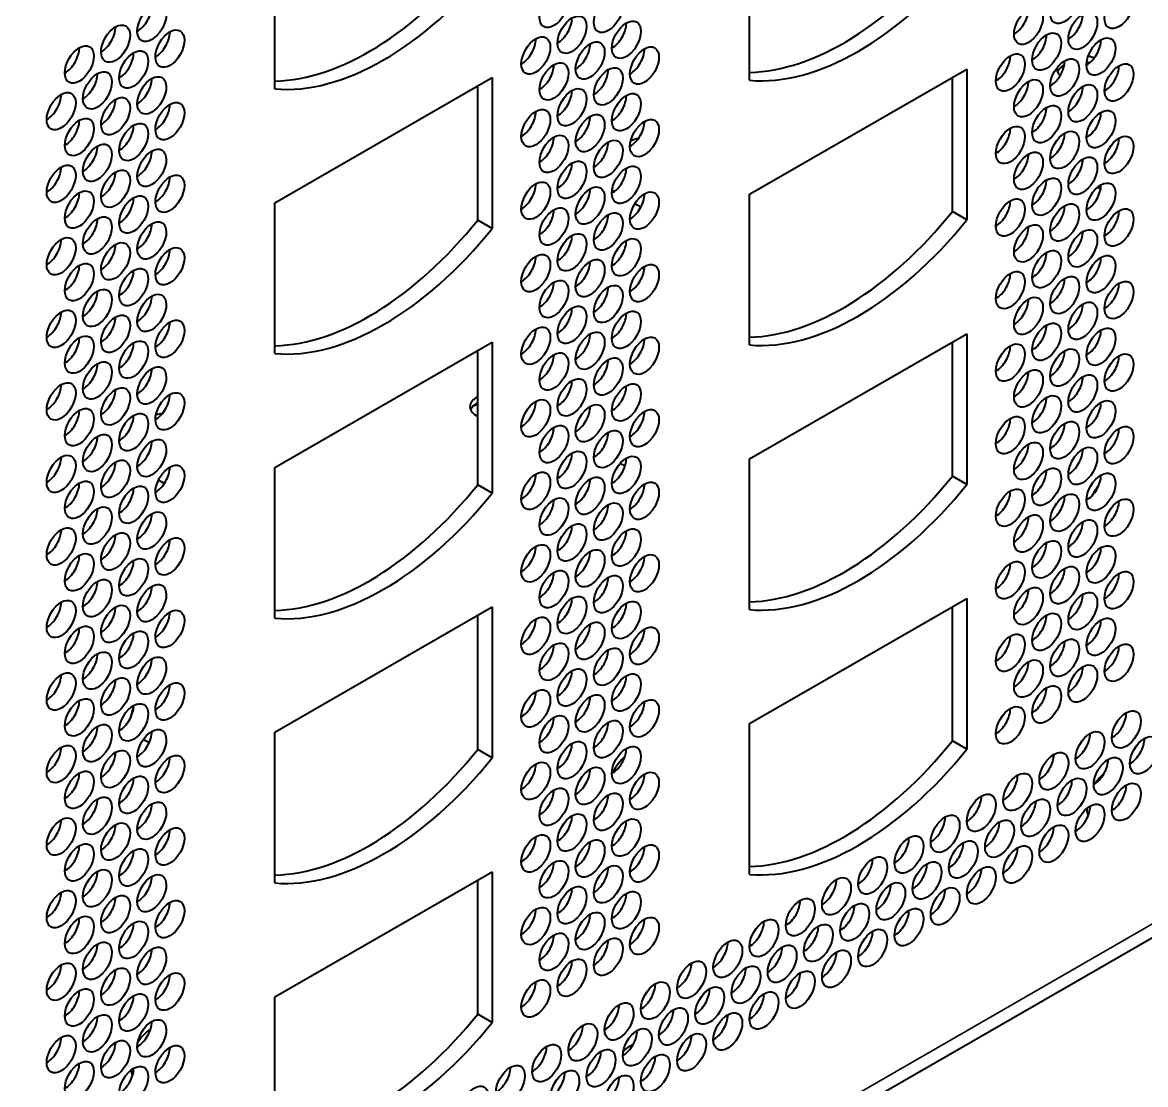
# Model space of a CAD drawing. Header units: millimetres. Extents: x 0 to 2378, y 0 to 1682.
# Drawn here: x 2077.6 to 2150.6, y 1218.3 to 1287.5 of the extents above; entities that cross this region are included whole.
import ezdxf

# ---------------------------------------------------------------- set-up
doc = ezdxf.new("R2010")
doc.units = ezdxf.units.MM
doc.header["$LTSCALE"] = 2
doc.layers.add('가시적인 것(ISO)', color=3, linetype='Continuous', lineweight=40)
doc.layers.add('가시적인 좁은 것(ISO)', color=3, linetype='Continuous', lineweight=35)

msp = doc.modelspace()

# ---------------------------------------------------------------- linework, layer by layer
at = {"layer": '가시적인 것(ISO)'}
for p, q in [((2124.865, 1283.691), (2124.865, 1293.501)), ((2093.988, 1283.133), (2093.988, 1292.943)), ((2093.988, 1275.72), (2108.13, 1283.864)), ((2108.13, 1283.864), (2108.13, 1274.054)), ((2124.865, 1276.278), (2139.007, 1284.422)), ((2138.064, 1275.155), (2138.064, 1283.879)), ((2139.007, 1284.422), (2139.007, 1274.612)), ((2107.187, 1274.597), (2107.187, 1283.321)), ((2147.699, 1276.596), (2147.495, 1276.714)), ((2124.865, 1266.468), (2124.865, 1276.278)), ((2093.988, 1265.91), (2093.988, 1275.72)), ((2117.788, 1275.429), (2117.397, 1275.654)), ((2139.007, 1274.612), (2138.064, 1275.155)), ((2108.13, 1274.054), (2107.187, 1274.597)), ((2227.594, 1271.961), (2021.119, 1153.06)), ((2124.865, 1259.055), (2139.007, 1267.199)), ((2139.007, 1267.199), (2139.007, 1257.389)), ((2093.988, 1258.497), (2108.13, 1266.641)), ((2108.13, 1266.641), (2108.13, 1256.831)), ((2138.064, 1257.932), (2138.064, 1266.656)), ((2107.187, 1257.374), (2107.187, 1266.098)), ((2124.865, 1249.245), (2124.865, 1259.055)), ((2093.988, 1248.687), (2093.988, 1258.497)), ((2116.761, 1258.58), (2116.445, 1258.761)), ((2086.79, 1257.446), (2086.407, 1257.667)), ((2139.007, 1257.389), (2138.064, 1257.932)), ((2108.13, 1256.831), (2107.187, 1257.374)), ((2124.865, 1241.832), (2139.007, 1249.976)), ((2139.007, 1249.976), (2139.007, 1240.166)), ((2093.988, 1241.274), (2108.13, 1249.418)), ((2107.187, 1240.151), (2107.187, 1248.875)), ((2108.13, 1249.418), (2108.13, 1239.608)), ((2138.064, 1240.709), (2138.064, 1249.433)), ((2087.152, 1244.336), (2087.133, 1244.347)), ((2124.865, 1232.022), (2124.865, 1241.832)), ((2085.797, 1240.578), (2085.421, 1240.794)), ((2093.988, 1231.464), (2093.988, 1241.274)), ((2139.007, 1240.166), (2138.064, 1240.709)), ((2108.13, 1239.608), (2107.187, 1240.151)), ((2093.988, 1224.051), (2108.13, 1232.195)), ((2108.13, 1232.195), (2108.13, 1222.385)), ((2107.187, 1222.928), (2107.187, 1231.652)), ((2093.988, 1214.241), (2093.988, 1224.051)), ((2108.13, 1222.385), (2107.187, 1222.928))]:
    msp.add_line(p, q, dxfattribs=at)
for centre, major_axis, ratio, start_param, end_param in [((2130.993, 1302.466), (-9.981, -17.332), 0.578093, 0.335276, 1.307063), ((2100.116, 1301.908), (-9.981, -17.332), 0.578093, 0.335276, 1.307063), ((2101.059, 1301.365), (-9.981, -17.332), 0.578093, 0.259866, 1.307063), ((2131.936, 1301.923), (-9.981, -17.332), 0.578093, 0.259866, 1.307063), ((2085.031, 1287.972), (0.665, 1.155), 0.578093, 3.925065, 5.499713), ((2142.071, 1287.779), (0.665, 1.155), 0.578093, 3.925065, 5.499713), ((2112.372, 1287.197), (0.665, 1.155), 0.578093, 3.925065, 5.499713), ((2145.606, 1287.455), (0.665, 1.155), 0.578093, 3.925065, 5.499713), ((2082.674, 1286.615), (0.665, 1.155), 0.578093, 3.925065, 5.499713), ((2086.209, 1286.291), (0.665, 1.155), 0.578093, 3.925065, 5.499713), ((2115.908, 1286.873), (0.665, 1.155), 0.578093, 3.925065, 5.499713), ((2110.015, 1285.84), (0.665, 1.155), 0.578093, 3.925065, 5.499713), ((2113.551, 1285.516), (0.665, 1.155), 0.578093, 3.925065, 5.499713), ((2143.249, 1286.098), (0.665, 1.155), 0.578093, 3.925065, 5.499713), ((2146.785, 1285.774), (0.665, 1.155), 0.578093, 3.925065, 5.499713), ((2080.317, 1285.258), (0.665, 1.155), 0.578093, 3.925065, 5.499713), ((2083.852, 1284.934), (0.665, 1.155), 0.578093, 3.925065, 5.499713), ((2117.086, 1285.192), (0.665, 1.155), 0.578093, 3.925065, 5.499713), ((2140.892, 1284.741), (0.665, 1.155), 0.578093, 3.925065, 5.499713), ((2111.194, 1284.159), (0.665, 1.155), 0.578093, 3.925065, 5.499713), ((2144.428, 1284.417), (0.665, 1.155), 0.578093, 3.925065, 5.499713), ((2146.361, 1284.039), (-1.5, 0), 0.575862, 5.459529, 6.044304), ((2146.361, 1283.358), (-2.333, 0), 0.575862, 5.176992, 5.30028), ((2146.361, 1284.039), (1.5, 0), 0.575862, 1.14118, 1.275943), ((2146.361, 1284.448), (1.5, 0), 0.575862, 0.911589, 1.208413), ((2147.963, 1284.093), (0.665, 1.155), 0.578093, 3.925065, 5.499713), ((2081.495, 1283.576), (0.665, 1.155), 0.578093, 3.925065, 5.499713), ((2114.729, 1283.835), (0.665, 1.155), 0.578093, 3.925065, 5.499713), ((2146.361, 1284.448), (-1.5, 0), 0.575862, 6.222187, 6.827453), ((2085.031, 1283.252), (0.665, 1.155), 0.578093, 3.925065, 5.499713), ((2142.071, 1283.06), (0.665, 1.155), 0.578093, 3.925065, 5.499713), ((2145.606, 1282.736), (0.665, 1.155), 0.578093, 3.925065, 5.499713), ((2079.138, 1282.219), (0.665, 1.155), 0.578093, 3.925065, 5.499713), ((2082.674, 1281.895), (0.665, 1.155), 0.578093, 3.925065, 5.499713), ((2112.372, 1282.477), (0.665, 1.155), 0.578093, 3.925065, 5.499713), ((2115.908, 1282.153), (0.665, 1.155), 0.578093, 3.925065, 5.499713), ((2086.209, 1281.571), (0.665, 1.155), 0.578093, 3.925065, 5.499713), ((2110.015, 1281.12), (0.665, 1.155), 0.578093, 3.925065, 5.499713), ((2143.249, 1281.378), (0.665, 1.155), 0.578093, 3.925065, 5.499713), ((2080.317, 1280.538), (0.665, 1.155), 0.578093, 3.925065, 5.499713), ((2113.551, 1280.796), (0.665, 1.155), 0.578093, 3.925065, 5.499713), ((2117.086, 1280.472), (0.665, 1.155), 0.578093, 3.925065, 5.499713), ((2146.785, 1281.054), (0.665, 1.155), 0.578093, 3.925065, 5.499713), ((2083.852, 1280.214), (0.665, 1.155), 0.578093, 3.925065, 5.499713), ((2140.892, 1280.021), (0.665, 1.155), 0.578093, 3.925065, 5.499713), ((2144.428, 1279.697), (0.665, 1.155), 0.578093, 3.925065, 5.499713), ((2111.194, 1279.439), (0.665, 1.155), 0.578093, 3.925065, 5.499713), ((2114.729, 1279.115), (0.665, 1.155), 0.578093, 3.925065, 5.499713), ((2117.086, 1278.103), (0.981, 1.704), 0.578093, 0.381093, 0.752881), ((2147.963, 1279.373), (0.665, 1.155), 0.578093, 3.925065, 5.499713), ((2081.495, 1278.856), (0.665, 1.155), 0.578093, 3.925065, 5.499713), ((2085.031, 1278.532), (0.665, 1.155), 0.578093, 3.925065, 5.499713), ((2142.071, 1278.34), (0.665, 1.155), 0.578093, 3.925065, 5.499713), ((2079.138, 1277.499), (0.665, 1.155), 0.578093, 3.925065, 5.499713), ((2112.372, 1277.757), (0.665, 1.155), 0.578093, 3.925065, 5.499713), ((2115.908, 1277.433), (0.665, 1.155), 0.578093, 3.925065, 5.499713), ((2145.606, 1278.016), (0.665, 1.155), 0.578093, 3.925065, 5.499713), ((2082.674, 1277.175), (0.665, 1.155), 0.578093, 3.925065, 5.499713), ((2086.209, 1276.851), (0.665, 1.155), 0.578093, 3.925065, 5.499713), ((2110.015, 1276.4), (0.665, 1.155), 0.578093, 3.925065, 5.499713), ((2113.551, 1276.076), (0.665, 1.155), 0.578093, 3.925065, 5.499713), ((2117.086, 1278.103), (-0.981, -1.704), 0.578093, 6.075841, 6.22298), ((2143.249, 1276.658), (0.665, 1.155), 0.578093, 3.925065, 5.499713), ((2146.785, 1276.334), (0.665, 1.155), 0.578093, 3.925065, 5.499713), ((2080.317, 1275.818), (0.665, 1.155), 0.578093, 3.925065, 5.499713), ((2083.852, 1275.494), (0.665, 1.155), 0.578093, 3.925065, 5.499713), ((2117.086, 1275.752), (0.665, 1.155), 0.578093, 3.925065, 5.499713), ((2140.892, 1275.301), (0.665, 1.155), 0.578093, 3.925065, 5.499713), ((2111.194, 1274.719), (0.665, 1.155), 0.578093, 3.925065, 5.499713), ((2130.993, 1285.243), (-9.981, -17.332), 0.578093, 0.335276, 1.307063), ((2144.428, 1274.977), (0.665, 1.155), 0.578093, 3.925065, 5.499713), ((2147.963, 1274.653), (0.665, 1.155), 0.578093, 3.925065, 5.499713), ((2081.495, 1274.136), (0.665, 1.155), 0.578093, 3.925065, 5.499713), ((2085.031, 1273.812), (0.665, 1.155), 0.578093, 3.925065, 5.499713), ((2100.116, 1284.685), (-9.981, -17.332), 0.578093, 0.335276, 1.307063), ((2114.729, 1274.395), (0.665, 1.155), 0.578093, 3.925065, 5.499713), ((2131.936, 1284.7), (-9.981, -17.332), 0.578093, 0.259866, 1.307063), ((2101.059, 1284.142), (-9.981, -17.332), 0.578093, 0.259866, 1.307063), ((2112.372, 1273.037), (0.665, 1.155), 0.578093, 3.925065, 5.499713), ((2142.071, 1273.62), (0.665, 1.155), 0.578093, 3.925065, 5.499713), ((2145.606, 1273.296), (0.665, 1.155), 0.578093, 3.925065, 5.499713), ((2079.138, 1272.779), (0.665, 1.155), 0.578093, 3.925065, 5.499713), ((2082.674, 1272.455), (0.665, 1.155), 0.578093, 3.925065, 5.499713), ((2115.908, 1272.713), (0.665, 1.155), 0.578093, 3.925065, 5.499713), ((2086.209, 1272.131), (0.665, 1.155), 0.578093, 3.925065, 5.499713), ((2110.015, 1271.68), (0.665, 1.155), 0.578093, 3.925065, 5.499713), ((2143.249, 1271.938), (0.665, 1.155), 0.578093, 3.925065, 5.499713), ((2146.785, 1271.614), (0.665, 1.155), 0.578093, 3.925065, 5.499713), ((2080.317, 1271.098), (0.665, 1.155), 0.578093, 3.925065, 5.499713), ((2113.551, 1271.356), (0.665, 1.155), 0.578093, 3.925065, 5.499713), ((2117.086, 1271.032), (0.665, 1.155), 0.578093, 3.925065, 5.499713), ((2083.852, 1270.774), (0.665, 1.155), 0.578093, 3.925065, 5.499713), ((2140.892, 1270.581), (0.665, 1.155), 0.578093, 3.925065, 5.499713), ((2144.428, 1270.257), (0.665, 1.155), 0.578093, 3.925065, 5.499713), ((2081.495, 1269.416), (0.665, 1.155), 0.578093, 3.925065, 5.499713), ((2111.194, 1269.999), (0.665, 1.155), 0.578093, 3.925065, 5.499713), ((2114.729, 1269.675), (0.665, 1.155), 0.578093, 3.925065, 5.499713), ((2147.963, 1269.933), (0.665, 1.155), 0.578093, 3.925065, 5.499713), ((2085.031, 1269.092), (0.665, 1.155), 0.578093, 3.925065, 5.499713), ((2142.071, 1268.9), (0.665, 1.155), 0.578093, 3.925065, 5.499713), ((2079.138, 1268.059), (0.665, 1.155), 0.578093, 3.925065, 5.499713), ((2112.372, 1268.317), (0.665, 1.155), 0.578093, 3.925065, 5.499713), ((2115.908, 1267.993), (0.665, 1.155), 0.578093, 3.925065, 5.499713), ((2145.606, 1268.576), (0.665, 1.155), 0.578093, 3.925065, 5.499713), ((2082.674, 1267.735), (0.665, 1.155), 0.578093, 3.925065, 5.499713), ((2086.209, 1267.411), (0.665, 1.155), 0.578093, 3.925065, 5.499713), ((2143.249, 1267.218), (0.665, 1.155), 0.578093, 3.925065, 5.499713), ((2110.015, 1266.96), (0.665, 1.155), 0.578093, 3.925065, 5.499713), ((2113.551, 1266.636), (0.665, 1.155), 0.578093, 3.925065, 5.499713), ((2146.785, 1266.894), (0.665, 1.155), 0.578093, 3.925065, 5.499713), ((2080.317, 1266.378), (0.665, 1.155), 0.578093, 3.925065, 5.499713), ((2083.852, 1266.054), (0.665, 1.155), 0.578093, 3.925065, 5.499713), ((2117.086, 1266.312), (0.665, 1.155), 0.578093, 3.925065, 5.499713), ((2140.892, 1265.861), (0.665, 1.155), 0.578093, 3.925065, 5.499713), ((2111.194, 1265.279), (0.665, 1.155), 0.578093, 3.925065, 5.499713), ((2144.428, 1265.537), (0.665, 1.155), 0.578093, 3.925065, 5.499713), ((2147.963, 1265.213), (0.665, 1.155), 0.578093, 3.925065, 5.499713), ((2081.495, 1264.696), (0.665, 1.155), 0.578093, 3.925065, 5.499713), ((2085.031, 1264.372), (0.665, 1.155), 0.578093, 3.925065, 5.499713), ((2114.729, 1264.955), (0.665, 1.155), 0.578093, 3.925065, 5.499713), ((2112.372, 1263.597), (0.665, 1.155), 0.578093, 3.925065, 5.499713), ((2142.071, 1264.18), (0.665, 1.155), 0.578093, 3.925065, 5.499713), ((2145.606, 1263.856), (0.665, 1.155), 0.578093, 3.925065, 5.499713), ((2079.138, 1263.339), (0.665, 1.155), 0.578093, 3.925065, 5.499713), ((2082.674, 1263.015), (0.665, 1.155), 0.578093, 3.925065, 5.499713), ((2115.908, 1263.273), (0.665, 1.155), 0.578093, 3.925065, 5.499713), ((2086.209, 1262.691), (0.665, 1.155), 0.578093, 3.925065, 5.499713), ((2108.177, 1262.459), (-1.5, 0), 0.575862, 5.433163, 7.133208), ((2108.177, 1262.051), (-1.5, 0), 0.575862, 5.433163, 6.044304), ((2110.015, 1262.24), (0.665, 1.155), 0.578093, 3.925065, 5.499713), ((2143.249, 1262.498), (0.665, 1.155), 0.578093, 3.925065, 5.499713), ((2146.785, 1262.174), (0.665, 1.155), 0.578093, 3.925065, 5.499713), ((2080.317, 1261.658), (0.665, 1.155), 0.578093, 3.925065, 5.499713), ((2083.852, 1261.334), (0.665, 1.155), 0.578093, 3.925065, 5.499713), ((2085.974, 1260.186), (0.981, 1.704), 0.578093, 0.276018, 0.58765), ((2108.177, 1261.369), (-2.333, 0), 0.575862, 5.150538, 5.30028), ((2113.551, 1261.916), (0.665, 1.155), 0.578093, 3.925065, 5.499713), ((2117.086, 1261.592), (0.665, 1.155), 0.578093, 3.925065, 5.499713), ((2140.892, 1261.141), (0.665, 1.155), 0.578093, 3.925065, 5.499713), ((2144.428, 1260.817), (0.665, 1.155), 0.578093, 3.925065, 5.499713), ((2081.495, 1259.976), (0.665, 1.155), 0.578093, 3.925065, 5.499713), ((2111.194, 1260.559), (0.665, 1.155), 0.578093, 3.925065, 5.499713), ((2114.729, 1260.235), (0.665, 1.155), 0.578093, 3.925065, 5.499713), ((2147.963, 1260.493), (0.665, 1.155), 0.578093, 3.925065, 5.499713), ((2085.031, 1259.652), (0.665, 1.155), 0.578093, 3.925065, 5.499713), ((2142.071, 1259.46), (0.665, 1.155), 0.578093, 3.925065, 5.499713), ((2079.138, 1258.619), (0.665, 1.155), 0.578093, 3.925065, 5.499713), ((2112.372, 1258.877), (0.665, 1.155), 0.578093, 3.925065, 5.499713), ((2115.908, 1258.553), (0.665, 1.155), 0.578093, 3.925065, 5.499713), ((2145.606, 1259.136), (0.665, 1.155), 0.578093, 3.925065, 5.499713), ((2082.674, 1258.295), (0.665, 1.155), 0.578093, 3.925065, 5.499713), ((2086.209, 1257.971), (0.665, 1.155), 0.578093, 3.925065, 5.499713), ((2143.249, 1257.778), (0.665, 1.155), 0.578093, 3.925065, 5.499713), ((2110.015, 1257.52), (0.665, 1.155), 0.578093, 3.925065, 5.499713), ((2113.551, 1257.196), (0.665, 1.155), 0.578093, 3.925065, 5.499713), ((2130.993, 1268.02), (-9.981, -17.332), 0.578093, 0.335276, 1.307063), ((2146.785, 1257.454), (0.665, 1.155), 0.578093, 3.925065, 5.499713), ((2080.317, 1256.938), (0.665, 1.155), 0.578093, 3.925065, 5.499713), ((2083.852, 1256.614), (0.665, 1.155), 0.578093, 3.925065, 5.499713), ((2100.116, 1267.462), (-9.981, -17.332), 0.578093, 0.335276, 1.307063), ((2101.059, 1266.919), (-9.981, -17.332), 0.578093, 0.259866, 1.307063), ((2117.086, 1256.872), (0.665, 1.155), 0.578093, 3.925065, 5.499713), ((2131.936, 1267.477), (-9.981, -17.332), 0.578093, 0.259866, 1.307063), ((2140.892, 1256.421), (0.665, 1.155), 0.578093, 3.925065, 5.499713), ((2148.199, 1256.232), (-0.981, -1.704), 0.578093, 4.394035, 4.808946), ((2111.194, 1255.839), (0.665, 1.155), 0.578093, 3.925065, 5.499713), ((2114.729, 1255.515), (0.665, 1.155), 0.578093, 3.925065, 5.499713), ((2144.428, 1256.097), (0.665, 1.155), 0.578093, 3.925065, 5.499713), ((2147.963, 1255.773), (0.665, 1.155), 0.578093, 3.925065, 5.499713), ((2081.495, 1255.256), (0.665, 1.155), 0.578093, 3.925065, 5.499713), ((2085.031, 1254.932), (0.665, 1.155), 0.578093, 3.925065, 5.499713), ((2112.372, 1254.157), (0.665, 1.155), 0.578093, 3.925065, 5.499713), ((2142.071, 1254.74), (0.665, 1.155), 0.578093, 3.925065, 5.499713), ((2145.606, 1254.416), (0.665, 1.155), 0.578093, 3.925065, 5.499713), ((2079.138, 1253.899), (0.665, 1.155), 0.578093, 3.925065, 5.499713), ((2082.674, 1253.575), (0.665, 1.155), 0.578093, 3.925065, 5.499713), ((2115.908, 1253.833), (0.665, 1.155), 0.578093, 3.925065, 5.499713), ((2086.209, 1253.251), (0.665, 1.155), 0.578093, 3.925065, 5.499713), ((2110.015, 1252.8), (0.665, 1.155), 0.578093, 3.925065, 5.499713), ((2143.249, 1253.058), (0.665, 1.155), 0.578093, 3.925065, 5.499713), ((2146.785, 1252.734), (0.665, 1.155), 0.578093, 3.925065, 5.499713), ((2080.317, 1252.218), (0.665, 1.155), 0.578093, 3.925065, 5.499713), ((2083.852, 1251.894), (0.665, 1.155), 0.578093, 3.925065, 5.499713), ((2113.551, 1252.476), (0.665, 1.155), 0.578093, 3.925065, 5.499713), ((2117.086, 1252.152), (0.665, 1.155), 0.578093, 3.925065, 5.499713), ((2111.194, 1251.119), (0.665, 1.155), 0.578093, 3.925065, 5.499713), ((2140.892, 1251.701), (0.665, 1.155), 0.578093, 3.925065, 5.499713), ((2144.428, 1251.377), (0.665, 1.155), 0.578093, 3.925065, 5.499713), ((2081.495, 1250.536), (0.665, 1.155), 0.578093, 3.925065, 5.499713), ((2114.729, 1250.795), (0.665, 1.155), 0.578093, 3.925065, 5.499713), ((2147.963, 1251.053), (0.665, 1.155), 0.578093, 3.925065, 5.499713), ((2085.031, 1250.212), (0.665, 1.155), 0.578093, 3.925065, 5.499713), ((2142.071, 1250.02), (0.665, 1.155), 0.578093, 3.925065, 5.499713), ((2145.606, 1249.696), (0.665, 1.155), 0.578093, 3.925065, 5.499713), ((2079.138, 1249.179), (0.665, 1.155), 0.578093, 3.925065, 5.499713), ((2112.372, 1249.437), (0.665, 1.155), 0.578093, 3.925065, 5.499713), ((2115.908, 1249.113), (0.665, 1.155), 0.578093, 3.925065, 5.499713), ((2082.674, 1248.855), (0.665, 1.155), 0.578093, 3.925065, 5.499713), ((2086.209, 1248.531), (0.665, 1.155), 0.578093, 3.925065, 5.499713), ((2143.249, 1248.338), (0.665, 1.155), 0.578093, 3.925065, 5.499713), ((2080.317, 1247.498), (0.665, 1.155), 0.578093, 3.925065, 5.499713), ((2110.015, 1248.08), (0.665, 1.155), 0.578093, 3.925065, 5.499713), ((2113.551, 1247.756), (0.665, 1.155), 0.578093, 3.925065, 5.499713), ((2146.785, 1248.014), (0.665, 1.155), 0.578093, 3.925065, 5.499713), ((2083.852, 1247.174), (0.665, 1.155), 0.578093, 3.925065, 5.499713), ((2117.086, 1247.432), (0.665, 1.155), 0.578093, 3.925065, 5.499713), ((2140.892, 1246.981), (0.665, 1.155), 0.578093, 3.925065, 5.499713), ((2111.194, 1246.399), (0.665, 1.155), 0.578093, 3.925065, 5.499713), ((2114.729, 1246.075), (0.665, 1.155), 0.578093, 3.925065, 5.499713), ((2144.428, 1246.657), (0.665, 1.155), 0.578093, 3.925065, 5.499713), ((2147.963, 1246.333), (0.665, 1.155), 0.578093, 3.925065, 5.499713), ((2081.495, 1245.816), (0.665, 1.155), 0.578093, 3.925065, 5.499713), ((2085.031, 1245.492), (0.665, 1.155), 0.578093, 3.925065, 5.499713), ((2142.071, 1245.3), (0.665, 1.155), 0.578093, 3.925065, 5.499713), ((2112.372, 1244.717), (0.665, 1.155), 0.578093, 3.925065, 5.499713), ((2145.606, 1244.976), (0.665, 1.155), 0.578093, 3.925065, 5.499713), ((2079.138, 1244.459), (0.665, 1.155), 0.578093, 3.925065, 5.499713), ((2082.674, 1244.135), (0.665, 1.155), 0.578093, 3.925065, 5.499713), ((2086.209, 1243.811), (0.665, 1.155), 0.578093, 3.925065, 5.499713), ((2115.908, 1244.393), (0.665, 1.155), 0.578093, 3.925065, 5.499713), ((2110.015, 1243.36), (0.665, 1.155), 0.578093, 3.925065, 5.499713), ((2143.249, 1243.618), (0.665, 1.155), 0.578093, 3.925065, 5.499713), ((2080.317, 1242.778), (0.665, 1.155), 0.578093, 3.925065, 5.499713), ((2083.852, 1242.454), (0.665, 1.155), 0.578093, 3.925065, 5.499713), ((2085.974, 1242.745), (-0.981, -1.704), 0.578093, 4.939842, 5.326728), ((2113.551, 1243.036), (0.665, 1.155), 0.578093, 3.925065, 5.499713), ((2117.086, 1242.712), (0.665, 1.155), 0.578093, 3.925065, 5.499713), ((2111.194, 1241.679), (0.665, 1.155), 0.578093, 3.925065, 5.499713), ((2140.892, 1242.261), (0.665, 1.155), 0.578093, 3.925065, 5.499713), ((2148.435, 1241.994), (0.665, 1.155), 0.578093, 3.925065, 5.499713), ((2081.495, 1241.096), (0.665, 1.155), 0.578093, 3.925065, 5.499713), ((2114.729, 1241.355), (0.665, 1.155), 0.578093, 3.925065, 5.499713), ((2085.031, 1240.772), (0.665, 1.155), 0.578093, 3.925065, 5.499713), ((2130.993, 1250.797), (-9.981, -17.332), 0.578093, 0.335276, 1.307063), ((2146.078, 1240.636), (0.665, 1.155), 0.578093, 3.925065, 5.499713), ((2149.613, 1240.312), (0.665, 1.155), 0.578093, 3.925065, 5.499713), ((2079.138, 1239.739), (0.665, 1.155), 0.578093, 3.925065, 5.499713), ((2082.674, 1239.415), (0.665, 1.155), 0.578093, 3.925065, 5.499713), ((2100.116, 1250.239), (-9.981, -17.332), 0.578093, 0.335276, 1.307063), ((2112.372, 1239.997), (0.665, 1.155), 0.578093, 3.925065, 5.499713), ((2115.908, 1239.673), (0.665, 1.155), 0.578093, 3.925065, 5.499713), ((2131.936, 1250.254), (-9.981, -17.332), 0.578093, 0.259866, 1.307063), ((2086.209, 1239.091), (0.665, 1.155), 0.578093, 3.925065, 5.499713), ((2101.059, 1249.696), (-9.981, -17.332), 0.578093, 0.259866, 1.307063), ((2117.086, 1238.315), (-0.981, -1.704), 0.578093, 4.164533, 4.864789), ((2143.721, 1239.279), (0.665, 1.155), 0.578093, 3.925065, 5.499713), ((2147.256, 1238.955), (0.665, 1.155), 0.578093, 3.925065, 5.499713), ((2080.317, 1238.058), (0.665, 1.155), 0.578093, 3.925065, 5.499713), ((2110.015, 1238.64), (0.665, 1.155), 0.578093, 3.925065, 5.499713), ((2113.551, 1238.316), (0.665, 1.155), 0.578093, 3.925065, 5.499713), ((2117.086, 1237.992), (0.665, 1.155), 0.578093, 3.925065, 5.499713), ((2148.199, 1237.156), (-0.981, -1.704), 0.578093, 4.121337, 4.600015), ((2083.852, 1237.734), (0.665, 1.155), 0.578093, 3.925065, 5.499713), ((2141.364, 1237.922), (0.665, 1.155), 0.578093, 3.925065, 5.499713), ((2144.899, 1237.598), (0.665, 1.155), 0.578093, 3.925065, 5.499713), ((2148.435, 1237.274), (0.665, 1.155), 0.578093, 3.925065, 5.499713), ((2111.194, 1236.959), (0.665, 1.155), 0.578093, 3.925065, 5.499713), ((2114.729, 1236.635), (0.665, 1.155), 0.578093, 3.925065, 5.499713), ((2139.007, 1236.564), (0.665, 1.155), 0.578093, 3.925065, 5.499713), ((2081.495, 1236.376), (0.665, 1.155), 0.578093, 3.925065, 5.499713), ((2085.031, 1236.052), (0.665, 1.155), 0.578093, 3.925065, 5.499713), ((2142.542, 1236.24), (0.665, 1.155), 0.578093, 3.925065, 5.499713), ((2146.078, 1235.916), (0.665, 1.155), 0.578093, 3.925065, 5.499713), ((2148.199, 1237.156), (-0.981, -1.704), 0.578093, 5.521726, 5.851799), ((2112.372, 1235.277), (0.665, 1.155), 0.578093, 3.925065, 5.499713), ((2136.65, 1235.207), (0.665, 1.155), 0.578093, 3.925065, 5.499713), ((2079.138, 1235.019), (0.665, 1.155), 0.578093, 3.925065, 5.499713), ((2082.674, 1234.695), (0.665, 1.155), 0.578093, 3.925065, 5.499713), ((2086.209, 1234.371), (0.665, 1.155), 0.578093, 3.925065, 5.499713), ((2115.908, 1234.953), (0.665, 1.155), 0.578093, 3.925065, 5.499713), ((2140.185, 1234.883), (0.665, 1.155), 0.578093, 3.925065, 5.499713), ((2143.721, 1234.559), (0.665, 1.155), 0.578093, 3.925065, 5.499713), ((2110.015, 1233.92), (0.665, 1.155), 0.578093, 3.925065, 5.499713), ((2113.551, 1233.596), (0.665, 1.155), 0.578093, 3.925065, 5.499713), ((2134.293, 1233.85), (0.665, 1.155), 0.578093, 3.925065, 5.499713), ((2080.317, 1233.338), (0.665, 1.155), 0.578093, 3.925065, 5.499713), ((2083.852, 1233.014), (0.665, 1.155), 0.578093, 3.925065, 5.499713), ((2117.086, 1233.272), (0.665, 1.155), 0.578093, 3.925065, 5.499713), ((2137.828, 1233.526), (0.665, 1.155), 0.578093, 3.925065, 5.499713), ((2141.364, 1233.202), (0.665, 1.155), 0.578093, 3.925065, 5.499713), ((2111.194, 1232.239), (0.665, 1.155), 0.578093, 3.925065, 5.499713), ((2131.936, 1232.492), (0.665, 1.155), 0.578093, 3.925065, 5.499713), ((2135.471, 1232.168), (0.665, 1.155), 0.578093, 3.925065, 5.499713), ((2081.495, 1231.657), (0.665, 1.155), 0.578093, 3.925065, 5.499713), ((2114.729, 1231.915), (0.665, 1.155), 0.578093, 3.925065, 5.499713), ((2139.007, 1231.844), (0.665, 1.155), 0.578093, 3.925065, 5.499713), ((2085.031, 1231.333), (0.665, 1.155), 0.578093, 3.925065, 5.499713), ((2129.579, 1231.135), (0.665, 1.155), 0.578093, 3.925065, 5.499713), ((2133.114, 1230.811), (0.665, 1.155), 0.578093, 3.925065, 5.499713), ((2079.138, 1230.299), (0.665, 1.155), 0.578093, 3.925065, 5.499713), ((2082.674, 1229.975), (0.665, 1.155), 0.578093, 3.925065, 5.499713), ((2112.372, 1230.558), (0.665, 1.155), 0.578093, 3.925065, 5.499713), ((2115.908, 1230.234), (0.665, 1.155), 0.578093, 3.925065, 5.499713), ((2136.65, 1230.487), (0.665, 1.155), 0.578093, 3.925065, 5.499713), ((2086.209, 1229.651), (0.665, 1.155), 0.578093, 3.925065, 5.499713), ((2110.015, 1229.2), (0.665, 1.155), 0.578093, 3.925065, 5.499713), ((2127.222, 1229.778), (0.665, 1.155), 0.578093, 3.925065, 5.499713), ((2130.757, 1229.454), (0.665, 1.155), 0.578093, 3.925065, 5.499713), ((2080.317, 1228.618), (0.665, 1.155), 0.578093, 3.925065, 5.499713), ((2113.551, 1228.876), (0.665, 1.155), 0.578093, 3.925065, 5.499713), ((2117.086, 1228.552), (0.665, 1.155), 0.578093, 3.925065, 5.499713), ((2134.293, 1229.13), (0.665, 1.155), 0.578093, 3.925065, 5.499713), ((2083.852, 1228.294), (0.665, 1.155), 0.578093, 3.925065, 5.499713), ((2124.865, 1228.42), (0.665, 1.155), 0.578093, 3.925065, 5.499713), ((2128.4, 1228.096), (0.665, 1.155), 0.578093, 3.925065, 5.499713), ((2131.936, 1227.772), (0.665, 1.155), 0.578093, 3.925065, 5.499713), ((2111.194, 1227.519), (0.665, 1.155), 0.578093, 3.925065, 5.499713), ((2114.729, 1227.195), (0.665, 1.155), 0.578093, 3.925065, 5.499713), ((2122.507, 1227.063), (0.665, 1.155), 0.578093, 3.925065, 5.499713), ((2081.495, 1226.937), (0.665, 1.155), 0.578093, 3.925065, 5.499713), ((2085.031, 1226.613), (0.665, 1.155), 0.578093, 3.925065, 5.499713), ((2126.043, 1226.739), (0.665, 1.155), 0.578093, 3.925065, 5.499713), ((2129.579, 1226.415), (0.665, 1.155), 0.578093, 3.925065, 5.499713), ((2079.138, 1225.579), (0.665, 1.155), 0.578093, 3.925065, 5.499713), ((2112.372, 1225.838), (0.665, 1.155), 0.578093, 3.925065, 5.499713), ((2120.15, 1225.706), (0.665, 1.155), 0.578093, 3.925065, 5.499713), ((2082.674, 1225.255), (0.665, 1.155), 0.578093, 3.925065, 5.499713), ((2086.209, 1224.931), (0.665, 1.155), 0.578093, 3.925065, 5.499713), ((2123.686, 1225.382), (0.665, 1.155), 0.578093, 3.925065, 5.499713), ((2127.222, 1225.058), (0.665, 1.155), 0.578093, 3.925065, 5.499713), ((2110.015, 1224.48), (0.665, 1.155), 0.578093, 3.925065, 5.499713), ((2117.793, 1224.348), (0.665, 1.155), 0.578093, 3.925065, 5.499713), ((2080.317, 1223.898), (0.665, 1.155), 0.578093, 3.925065, 5.499713), ((2083.852, 1223.574), (0.665, 1.155), 0.578093, 3.925065, 5.499713), ((2121.329, 1224.024), (0.665, 1.155), 0.578093, 3.925065, 5.499713), ((2124.865, 1223.7), (0.665, 1.155), 0.578093, 3.925065, 5.499713), ((2115.436, 1222.991), (0.665, 1.155), 0.578093, 3.925065, 5.499713), ((2118.972, 1222.667), (0.665, 1.155), 0.578093, 3.925065, 5.499713), ((2081.495, 1222.217), (0.665, 1.155), 0.578093, 3.925065, 5.499713), ((2085.031, 1221.893), (0.665, 1.155), 0.578093, 3.925065, 5.499713), ((2100.116, 1233.016), (-9.981, -17.332), 0.578093, 0.335276, 1.307063), ((2122.507, 1222.343), (0.665, 1.155), 0.578093, 3.925065, 5.499713), ((2085.974, 1220.399), (-0.981, -1.704), 0.578093, 3.980442, 4.643943), ((2101.059, 1232.473), (-9.981, -17.332), 0.578093, 0.259866, 1.307063), ((2113.079, 1221.634), (0.665, 1.155), 0.578093, 3.925065, 5.499713), ((2116.615, 1221.31), (0.665, 1.155), 0.578093, 3.925065, 5.499713), ((2079.138, 1220.859), (0.665, 1.155), 0.578093, 3.925065, 5.499713), ((2082.674, 1220.535), (0.665, 1.155), 0.578093, 3.925065, 5.499713), ((2120.15, 1220.986), (0.665, 1.155), 0.578093, 3.925065, 5.499713), ((2086.209, 1220.211), (0.665, 1.155), 0.578093, 3.925065, 5.499713), ((2110.722, 1220.276), (0.665, 1.155), 0.578093, 3.925065, 5.499713), ((2114.258, 1219.952), (0.665, 1.155), 0.578093, 3.925065, 5.499713), ((2117.086, 1219.239), (-0.981, -1.704), 0.578093, 3.77307, 4.248835), ((2080.317, 1219.178), (0.665, 1.155), 0.578093, 3.925065, 5.499713), ((2117.793, 1219.628), (0.665, 1.155), 0.578093, 3.925065, 5.499713), ((2083.852, 1218.854), (0.665, 1.155), 0.578093, 3.925065, 5.499713), ((2085.974, 1220.399), (-0.981, -1.704), 0.578093, 5.708431, 5.960361), ((2108.365, 1218.919), (0.665, 1.155), 0.578093, 3.925065, 5.499713), ((2111.901, 1218.595), (0.665, 1.155), 0.578093, 3.925065, 5.499713), ((2115.436, 1218.271), (0.665, 1.155), 0.578093, 3.925065, 5.499713)]:
    msp.add_ellipse(centre, major_axis=major_axis, ratio=ratio, start_param=start_param, end_param=end_param, dxfattribs=at)
for centre in [(2112.137, 1288.336), (2145.371, 1288.594), (2115.672, 1288.012), (2148.906, 1288.27), (2085.974, 1287.429), (2143.014, 1287.237), (2146.549, 1286.913), (2113.315, 1286.654), (2116.851, 1286.33), (2083.617, 1286.072), (2087.152, 1285.748), (2144.192, 1285.555), (2081.26, 1284.715), (2110.958, 1285.297), (2114.494, 1284.973), (2118.029, 1284.649), (2147.728, 1285.231), (2084.795, 1284.391), (2141.835, 1284.198), (2112.137, 1283.616), (2115.672, 1283.292), (2145.371, 1283.874), (2148.906, 1283.55), (2082.438, 1283.033), (2085.974, 1282.709), (2143.014, 1282.517), (2113.315, 1281.934), (2146.549, 1282.193), (2080.081, 1281.676), (2083.617, 1281.352), (2087.152, 1281.028), (2116.851, 1281.61), (2110.958, 1280.577), (2114.494, 1280.253), (2144.192, 1280.835), (2147.728, 1280.511), (2081.26, 1279.995), (2084.795, 1279.671), (2118.029, 1279.929), (2112.137, 1278.896), (2141.835, 1279.478), (2145.371, 1279.154), (2148.906, 1278.83), (2082.438, 1278.313), (2115.672, 1278.572), (2085.974, 1277.989), (2143.014, 1277.797), (2146.549, 1277.473), (2080.081, 1276.956), (2083.617, 1276.632), (2113.315, 1277.214), (2116.851, 1276.89), (2087.152, 1276.308), (2110.958, 1275.857), (2144.192, 1276.115), (2081.26, 1275.275), (2114.494, 1275.533), (2118.029, 1275.209), (2147.728, 1275.791), (2084.795, 1274.951), (2141.835, 1274.758), (2145.371, 1274.434), (2112.137, 1274.176), (2115.672, 1273.852), (2148.906, 1274.11), (2082.438, 1273.593), (2085.974, 1273.269), (2143.014, 1273.077), (2080.081, 1272.236), (2113.315, 1272.494), (2146.549, 1272.753), (2083.617, 1271.912), (2087.152, 1271.588), (2116.851, 1272.17), (2110.958, 1271.137), (2114.494, 1270.813), (2144.192, 1271.395), (2147.728, 1271.071), (2081.26, 1270.555), (2084.795, 1270.231), (2118.029, 1270.489), (2141.835, 1270.038), (2112.137, 1269.456), (2145.371, 1269.714), (2148.906, 1269.39), (2082.438, 1268.873), (2085.974, 1268.549), (2115.672, 1269.132), (2143.014, 1268.357), (2146.549, 1268.033), (2080.081, 1267.516), (2083.617, 1267.192), (2113.315, 1267.774), (2116.851, 1267.45), (2087.152, 1266.868), (2110.958, 1266.417), (2144.192, 1266.675), (2081.26, 1265.835), (2114.494, 1266.093), (2118.029, 1265.769), (2147.728, 1266.351), (2084.795, 1265.511), (2141.835, 1265.318), (2145.371, 1264.994), (2112.137, 1264.736), (2115.672, 1264.412), (2148.906, 1264.67), (2082.438, 1264.153), (2085.974, 1263.829), (2143.014, 1263.637), (2080.081, 1262.796), (2113.315, 1263.054), (2116.851, 1262.73), (2146.549, 1263.313), (2083.617, 1262.472), (2087.152, 1262.148), (2110.958, 1261.697), (2114.494, 1261.373), (2144.192, 1261.955), (2147.728, 1261.631), (2081.26, 1261.115), (2084.795, 1260.791), (2118.029, 1261.049), (2141.835, 1260.598), (2112.137, 1260.016), (2145.371, 1260.274), (2148.906, 1259.95), (2082.438, 1259.433), (2085.974, 1259.109), (2115.672, 1259.692), (2113.315, 1258.334), (2143.014, 1258.917), (2146.549, 1258.593), (2080.081, 1258.076), (2083.617, 1257.752), (2116.851, 1258.01), (2087.152, 1257.428), (2110.958, 1256.977), (2144.192, 1257.235), (2147.728, 1256.911), (2081.26, 1256.395), (2114.494, 1256.653), (2118.029, 1256.329), (2084.795, 1256.071), (2141.835, 1255.878), (2145.371, 1255.554), (2082.438, 1254.713), (2112.137, 1255.296), (2115.672, 1254.972), (2148.906, 1255.23), (2085.974, 1254.389), (2143.014, 1254.197), (2080.081, 1253.356), (2113.315, 1253.614), (2116.851, 1253.29), (2146.549, 1253.873), (2083.617, 1253.032), (2087.152, 1252.708), (2144.192, 1252.515), (2110.958, 1252.257), (2114.494, 1251.933), (2147.728, 1252.191), (2081.26, 1251.675), (2084.795, 1251.351), (2118.029, 1251.609), (2141.835, 1251.158), (2112.137, 1250.576), (2145.371, 1250.834), (2148.906, 1250.51), (2082.438, 1249.993), (2085.974, 1249.669), (2115.672, 1250.252), (2113.315, 1248.894), (2143.014, 1249.477), (2146.549, 1249.153), (2080.081, 1248.636), (2083.617, 1248.312), (2116.851, 1248.57), (2087.152, 1247.988), (2110.958, 1247.537), (2144.192, 1247.795), (2147.728, 1247.471), (2081.26, 1246.955), (2084.795, 1246.631), (2114.494, 1247.213), (2118.029, 1246.889), (2141.835, 1246.438), (2145.371, 1246.114), (2082.438, 1245.274), (2112.137, 1245.856), (2115.672, 1245.532), (2148.906, 1245.79), (2085.974, 1244.949), (2143.014, 1244.757), (2080.081, 1243.916), (2113.315, 1244.174), (2116.851, 1243.85), (2146.549, 1244.433), (2083.617, 1243.592), (2087.152, 1243.268), (2144.192, 1243.075), (2110.958, 1242.817), (2114.494, 1242.493), (2081.26, 1242.235), (2084.795, 1241.911), (2118.029, 1242.169), (2141.835, 1241.718), (2112.137, 1241.136), (2115.672, 1240.812), (2149.378, 1241.451), (2082.438, 1240.554), (2085.974, 1240.23), (2147.021, 1240.093), (2113.315, 1239.455), (2150.556, 1239.769), (2080.081, 1239.196), (2083.617, 1238.872), (2116.851, 1239.131), (2144.663, 1238.736), (2087.152, 1238.548), (2110.958, 1238.097), (2148.199, 1238.412), (2081.26, 1237.515), (2084.795, 1237.191), (2114.494, 1237.773), (2118.029, 1237.449), (2142.306, 1237.379), (2112.137, 1236.416), (2145.842, 1237.055), (2149.378, 1236.731), (2082.438, 1235.834), (2115.672, 1236.092), (2139.949, 1236.021), (2143.485, 1235.697), (2085.974, 1235.51), (2147.021, 1235.373), (2080.081, 1234.476), (2113.315, 1234.735), (2116.851, 1234.411), (2137.592, 1234.664), (2141.128, 1234.34), (2083.617, 1234.152), (2087.152, 1233.828), (2144.663, 1234.016), (2081.26, 1232.795), (2110.958, 1233.377), (2114.494, 1233.053), (2135.235, 1233.307), (2138.771, 1232.983), (2084.795, 1232.471), (2118.029, 1232.729), (2142.306, 1232.659), (2112.137, 1231.696), (2115.672, 1231.372), (2132.878, 1231.949), (2136.414, 1231.625), (2139.949, 1231.301), (2082.438, 1231.114), (2085.974, 1230.79), (2130.521, 1230.592), (2113.315, 1230.015), (2134.057, 1230.268), (2137.592, 1229.944), (2080.081, 1229.756), (2083.617, 1229.432), (2087.152, 1229.108), (2116.851, 1229.691), (2128.164, 1229.235), (2110.958, 1228.657), (2131.7, 1228.911), (2135.235, 1228.587), (2081.26, 1228.075), (2084.795, 1227.751), (2114.494, 1228.333), (2118.029, 1228.009), (2125.807, 1227.877), (2112.137, 1226.976), (2129.343, 1227.553), (2132.878, 1227.229), (2082.438, 1226.394), (2115.672, 1226.652), (2123.45, 1226.52), (2126.986, 1226.196), (2085.974, 1226.07), (2130.521, 1225.872), (2080.081, 1225.036), (2083.617, 1224.712), (2113.315, 1225.295), (2121.093, 1225.163), (2124.629, 1224.839), (2087.152, 1224.388), (2128.164, 1224.515), (2081.26, 1223.355), (2110.958, 1223.937), (2118.736, 1223.805), (2122.272, 1223.481), (2084.795, 1223.031), (2125.807, 1223.157), (2116.379, 1222.448), (2119.915, 1222.124), (2123.45, 1221.8), (2082.438, 1221.674), (2085.974, 1221.35), (2114.022, 1221.091), (2117.558, 1220.767), (2121.093, 1220.443), (2080.081, 1220.316), (2083.617, 1219.992), (2087.152, 1219.668), (2111.665, 1219.734), (2115.201, 1219.41), (2118.736, 1219.086), (2081.26, 1218.635), (2084.795, 1218.311), (2109.308, 1218.376), (2112.844, 1218.052), (2116.379, 1217.728), (2106.951, 1217.019)]:
    msp.add_ellipse(centre, major_axis=(0.665, 1.155), ratio=0.578093, dxfattribs=at)
at = {"layer": '가시적인 좁은 것(ISO)'}
msp.add_line((2021.674, 1154.285), (2228.149, 1273.186), dxfattribs=at)

doc.saveas('drawing.dxf')
